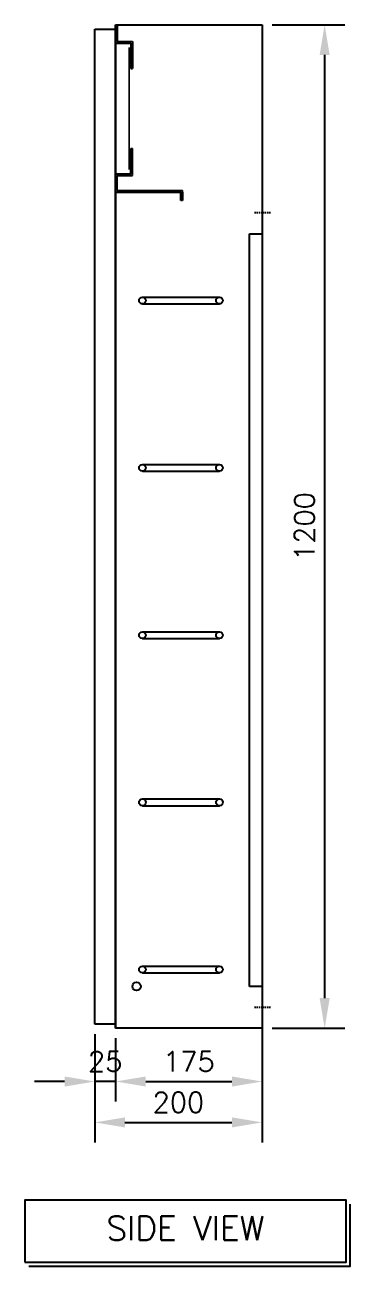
# Model space of a CAD drawing. Header units: millimetres. Extents: x 60229 to 91621, y 21923 to 36546.
# Drawn here: x 83742 to 84131, y 29072 to 30557 of the extents above; entities that cross this region are included whole.
import ezdxf
from ezdxf.enums import TextEntityAlignment as Align

# ---------------------------------------------------------------- set-up
doc = ezdxf.new("R2010")
doc.units = ezdxf.units.MM
doc.linetypes.add('HIDDEN', pattern=[2.5, 1.5, -1])
doc.layers.add('BOX심벌', color=3, linetype='Continuous')
doc.layers.add('속판', color=3, linetype='Continuous')
doc.styles.add('GHS', font='romans.shx', dxfattribs={"bigfont": 'ghs.shx'})
doc.styles.add('ROMANS', font='romans.shx', dxfattribs={"bigfont": 'fhg.shx'})
doc.dimstyles.new('사본 STANDARD', dxfattribs={"dimscale": 12, "dimtxt": 2, "dimasz": 3, "dimexe": 2, "dimexo": 1, "dimgap": 1, "dimtad": 1, "dimdec": 0, "dimzin": 0, "dimdsep": 46, "dimtxsty": 'ROMANS', "dimcen": 0, "dimclrd": 3, "dimclre": 3, "dimclrt": 7, "dimadec": 0, "dimazin": 0, "dimtfac": 0.5, "dimtdec": 0, "dimtix": 1, "dimtmove": 1, "dimatfit": 3, "dimfxl": 1, "dimtolj": 1, "dimtzin": 0, "dimarcsym": 0})

# ---------------------------------------------------------------- blocks, each defined once
blk = doc.blocks.new('*D196')
at = {"color": 3, "lineweight": -2, "transparency": 16777216}
for p, q in [((84037.5, 30556.6), (84124.3, 30556.6)), ((84100.3, 30520.6), (84100.3, 29392.6)), ((84037.5, 29356.6), (84124.3, 29356.6))]:
    blk.add_line(p, q, dxfattribs=at)
at = {"color": 3, "transparency": 16777216}
for points in [[(84094.3, 30520.6), (84106.3, 30520.6), (84100.3, 30556.6)], [(84094.3, 29392.6), (84106.3, 29392.6), (84100.3, 29356.6)]]:
    blk.add_solid(points, dxfattribs=at)
at = {"color": 7, "lineweight": -2, "transparency": 16777216, "insert": (84076.3, 29956.6), "char_height": 24, "attachment_point": 5, "rotation": 90, "style": 'ROMANS'}
blk.add_mtext('\\A1;1200', dxfattribs=at)
blk = doc.blocks.new('*D197')
at = {"color": 3, "lineweight": -2, "transparency": 16777216}
for p, q in [((83850.5, 29344.6), (83850.5, 29268.9)), ((84025.5, 29344.6), (84025.5, 29268.9)), ((83886.5, 29292.9), (83989.5, 29292.9))]:
    blk.add_line(p, q, dxfattribs=at)
at = {"color": 3, "transparency": 16777216}
for points in [[(83886.5, 29298.9), (83886.5, 29286.9), (83850.5, 29292.9)], [(83989.5, 29298.9), (83989.5, 29286.9), (84025.5, 29292.9)]]:
    blk.add_solid(points, dxfattribs=at)
at = {"color": 7, "lineweight": -2, "transparency": 16777216, "insert": (83938, 29316.9), "char_height": 24, "attachment_point": 5, "style": 'ROMANS'}
blk.add_mtext('\\A1;175', dxfattribs=at)
blk = doc.blocks.new('*D198')
at = {"color": 3, "lineweight": -2, "transparency": 16777216}
for p, q in [((83825.5, 29349.6), (83825.5, 29268.9)), ((83850.5, 29344.6), (83850.5, 29268.9)), ((83789.5, 29292.9), (83753.5, 29292.9)), ((83850.5, 29292.9), (83825.5, 29292.9)), ((83886.5, 29292.9), (83922.5, 29292.9))]:
    blk.add_line(p, q, dxfattribs=at)
at = {"color": 3, "transparency": 16777216}
for points in [[(83789.5, 29298.9), (83789.5, 29286.9), (83825.5, 29292.9)], [(83886.5, 29298.9), (83886.5, 29286.9), (83850.5, 29292.9)]]:
    blk.add_solid(points, dxfattribs=at)
at = {"color": 7, "lineweight": -2, "transparency": 16777216, "insert": (83838, 29316.9), "char_height": 24, "attachment_point": 5, "style": 'ROMANS'}
blk.add_mtext('\\A1;25', dxfattribs=at)
blk = doc.blocks.new('*D199')
at = {"color": 3, "lineweight": -2, "transparency": 16777216}
for p, q in [((83825.5, 29349.6), (83825.5, 29220)), ((84025.5, 29341.1), (84025.5, 29220)), ((83861.5, 29244), (83989.5, 29244))]:
    blk.add_line(p, q, dxfattribs=at)
at = {"color": 3, "transparency": 16777216}
for points in [[(83861.5, 29250), (83861.5, 29238), (83825.5, 29244)], [(83989.5, 29250), (83989.5, 29238), (84025.5, 29244)]]:
    blk.add_solid(points, dxfattribs=at)
at = {"color": 7, "lineweight": -2, "transparency": 16777216, "insert": (83925.5, 29268), "char_height": 24, "attachment_point": 5, "style": 'ROMANS'}
blk.add_mtext('\\A1;200', dxfattribs=at)

msp = doc.modelspace()

# ---------------------------------------------------------------- linework, layer by layer
at = {"lineweight": -2}
for p, q in [((83850.5, 30534.6), (83850.5, 30556.6)), ((83852.5, 30556.6), (83852.5, 30536.6)), ((83850.5, 30534.6), (83868.5, 30534.6)), ((83852.5, 30536.6), (83870.5, 30536.6)), ((83868.5, 30534.6), (83868.5, 30504.6)), ((83870.5, 30536.6), (83870.5, 30504.6)), ((83868.5, 30504.6), (83870.5, 30504.6)), ((83868.5, 30378.6), (83868.5, 30408.6)), ((83868.5, 30408.6), (83870.5, 30408.6)), ((83870.5, 30376.6), (83870.5, 30408.6)), ((83850.5, 30378.6), (83868.5, 30378.6)), ((83852.5, 30358.6), (83852.5, 30376.6)), ((83852.5, 30376.6), (83870.5, 30376.6)), ((83850.5, 30356.6), (83928.5, 30356.6)), ((83852.5, 30358.6), (83930.5, 30358.6)), ((83930.5, 30356.6), (83930.5, 30358.6))]:
    msp.add_line(p, q, dxfattribs=at)
at = {"lineweight": -2, "ltscale": 0.1}
for p, q in [((83928.5, 30346.6), (83928.5, 30356.6)), ((83930.5, 30346.6), (83928.5, 30346.6)), ((83930.5, 30356.6), (83930.5, 30346.6))]:
    msp.add_line(p, q, dxfattribs=at)
at = {"color": 6, "linetype": 'HIDDEN', "lineweight": -2}
for p, q in [((84035.5, 30331.6), (84015.5, 30331.6)), ((84035.5, 29381.6), (84015.5, 29381.6))]:
    msp.add_line(p, q, dxfattribs=at)
at = {"color": 0, "lineweight": -2}
for p, q in [((83882.5, 30230.8), (83974.5, 30230.8)), ((83882.5, 30222.8), (83974.5, 30222.8)), ((83882.5, 30030.8), (83974.5, 30030.8)), ((83882.5, 30022.8), (83974.5, 30022.8)), ((83882.5, 29830.8), (83974.5, 29830.8)), ((83882.5, 29822.8), (83974.5, 29822.8)), ((83882.5, 29630.8), (83974.5, 29630.8)), ((83882.5, 29622.8), (83974.5, 29622.8)), ((83882.5, 29430.8), (83974.5, 29430.8)), ((83882.5, 29422.8), (83974.5, 29422.8))]:
    msp.add_line(p, q, dxfattribs=at)
at = {"lineweight": -2, "const_width": 2}
msp.add_lwpolyline([(83866.6, 30529.6), (83866.6, 30383.6)], dxfattribs=at)
at = {"color": 0, "lineweight": -2}
msp.add_lwpolyline([(83742, 29076.9), (84126, 29076.9), (84126, 29151.1), (83742, 29151.1), (83742, 29076.9)], close=True, dxfattribs=at)
msp.add_lwpolyline([(83746.8, 29072.1), (84130.8, 29072.1), (84130.8, 29146.3)], dxfattribs=at)
for centre in [(83882.5, 30226.8), (83882.5, 30026.8), (83882.5, 29826.8), (83882.5, 29826.8), (83882.5, 29626.8), (83882.5, 29626.8), (83882.5, 29426.8), (83882.5, 29426.8)]:
    msp.add_circle(centre, 4, dxfattribs=at)
at = {"lineweight": -2}
for centre, radius in [((83974.5, 30226.8), 4), ((83974.5, 30026.8), 4), ((83974.5, 29826.8), 4), ((83974.5, 29626.8), 4), ((83974.5, 29426.8), 4), ((83875.5, 29406.6), 5)]:
    msp.add_circle(centre, radius, dxfattribs=at)
at = {"layer": 'BOX심벌', "color": 1, "lineweight": -2}
for p, q in [((83850.5, 30556.6), (84025.5, 30556.6)), ((83850.5, 29356.6), (83850.5, 30556.6)), ((83850.5, 30556.6), (83850.5, 30556.6)), ((84025.5, 30556.6), (84025.5, 30556.6)), ((84025.5, 30556.6), (84025.5, 29356.6)), ((83825.5, 30551.6), (83850.5, 30551.6)), ((83825.5, 29361.6), (83825.5, 30551.6)), ((83850.5, 30551.6), (83850.5, 29356.6)), ((83850.5, 29361.6), (83825.5, 29361.6)), ((84025.5, 29356.6), (83850.5, 29356.6))]:
    msp.add_line(p, q, dxfattribs=at)
at = {"layer": '속판', "color": 54, "lineweight": -2}
for p, q in [((84010.5, 29406.6), (84010.5, 30306.6)), ((84010.5, 30306.6), (84025.5, 30306.6)), ((84025.5, 30306.6), (84025.5, 29256.6)), ((84025.5, 29406.6), (84010.5, 29406.6))]:
    msp.add_line(p, q, dxfattribs=at)

# ---------------------------------------------------------------- texts
at = {"color": 3, "lineweight": -2, "style": 'GHS'}
msp.add_text('SIDE VIEW', height=28.8, dxfattribs=at).set_placement((83934, 29117.5), align=Align.MIDDLE)

# ---------------------------------------------------------------- dimensions: what is measured, and where the dimension line sits
at = {"lineweight": -2}
dim = msp.add_linear_dim(base=(84100.3, 29356.6), p1=(84025.5, 30556.6), p2=(84025.5, 29356.6), angle=90, dimstyle='사본 STANDARD', dxfattribs=at)
dim.commit()
dim.dimension.update_dxf_attribs({"geometry": '*D196', "text_midpoint": (84076.3, 29956.6)})
dim = msp.add_linear_dim(base=(83825.5, 29292.9), p1=(83850.5, 29356.6), p2=(83825.5, 29361.6), dimstyle='사본 STANDARD', dxfattribs=at)
dim.commit()
dim.dimension.update_dxf_attribs({"geometry": '*D198', "text_midpoint": (83838, 29292.9), "dimtype": 160})
for base, p1, p2, picture, middle in [((84025.5, 29244), (83825.5, 29361.6), (84025.5, 29353.1), '*D199', (83925.5, 29268)), ((84025.5, 29292.9), (83850.5, 29356.6), (84025.5, 29356.6), '*D197', (83938, 29316.9))]:
    dim = msp.add_linear_dim(base=base, p1=p1, p2=p2, dimstyle='사본 STANDARD', dxfattribs=at)
    dim.commit()
    dim.dimension.update_dxf_attribs({"geometry": picture, "text_midpoint": middle})

doc.saveas('drawing.dxf')
